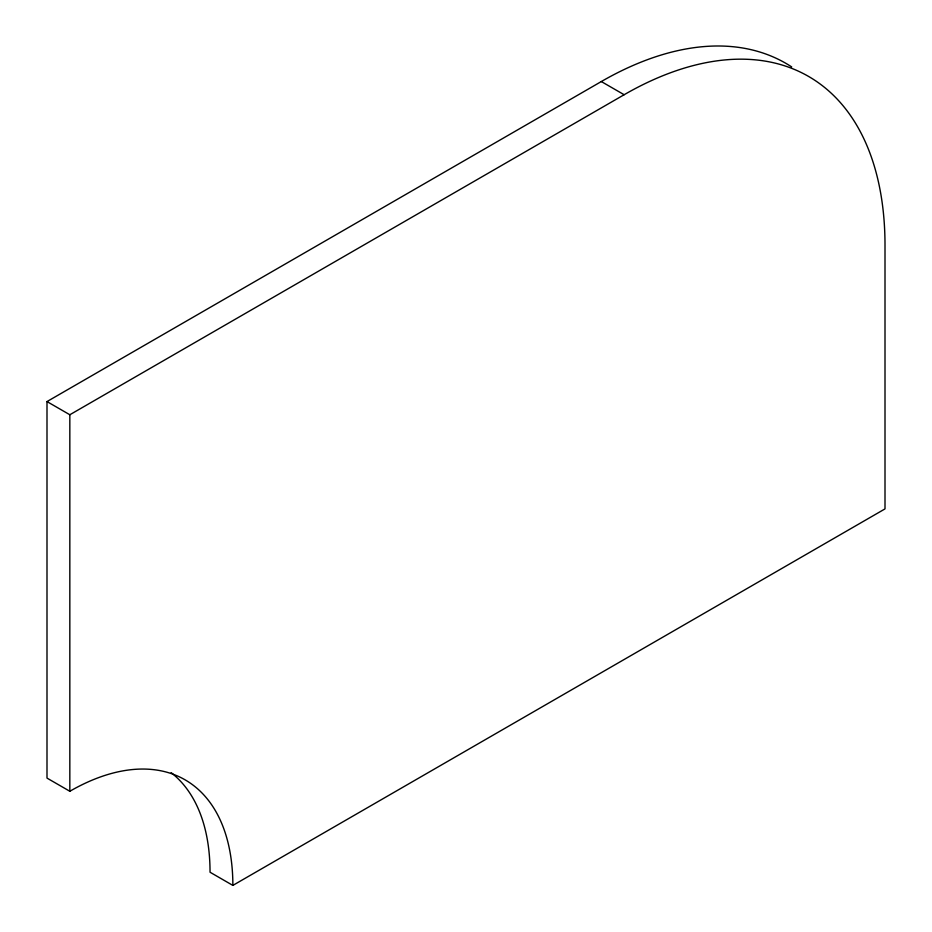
<?xml version="1.0" encoding="UTF-8"?>
<svg xmlns="http://www.w3.org/2000/svg" width="932" height="932" viewBox="0 0 932 932"><rect width="100%" height="100%" fill="white"/><g stroke="black" fill="none" stroke-linecap="round" stroke-linejoin="round"><path stroke-width="1.4" d="M601.315 81.55L624.149 94.726A368.909 212.985 -60 0 1 885.004 245.337L885.004 508.895L232.86 885.4A230.565 133.113 -60 0 0 69.83 791.268L46.996 778.092L46.996 401.575L601.315 81.55A368.909 212.985 -60 0 1 791.699 66.929M46.996 401.575L69.83 414.752L624.149 94.726M232.86 885.4L210.038 872.224A230.565 133.113 -60 0 0 171.185 772.675M69.83 414.752L69.83 791.268"/></g></svg>
